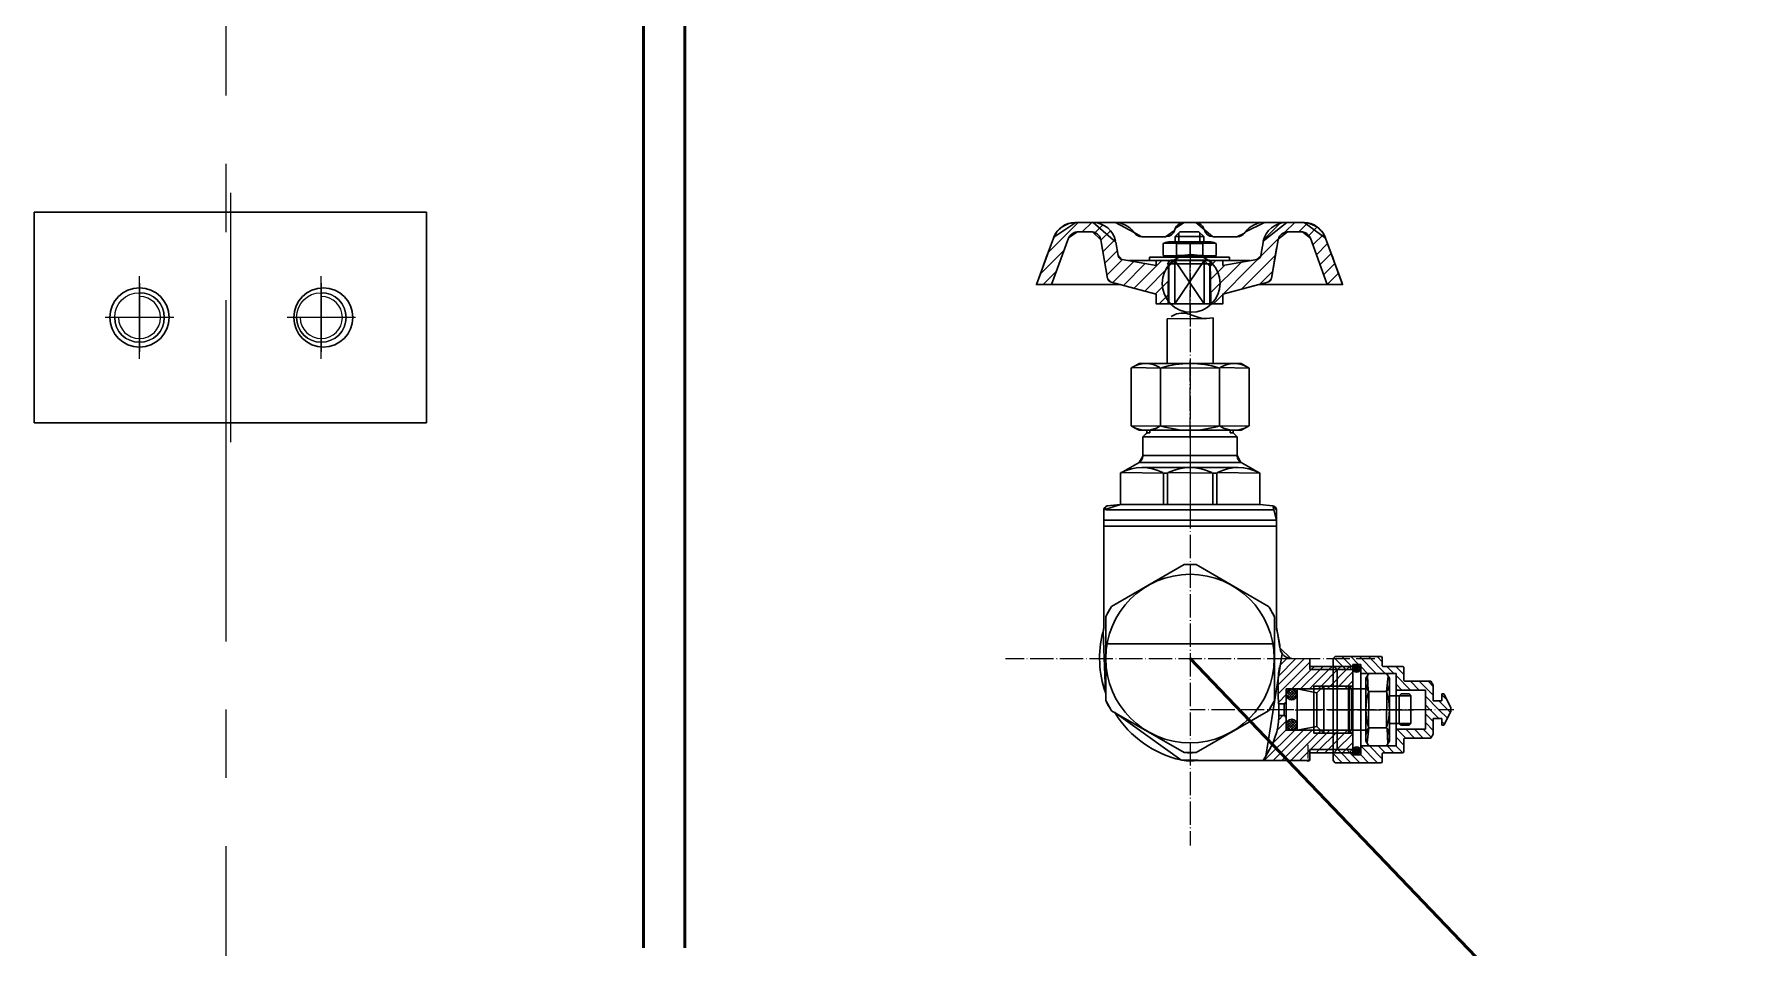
# Model space of a CAD drawing. Header units: millimetres. Extents: x 236326 to 245858, y -181683 to -175236.
# Drawn here: x 238651 to 239064, y -177634.2 to -177413.1 of the extents above; entities that cross this region are included whole.
import ezdxf

# ---------------------------------------------------------------- set-up
doc = ezdxf.new("R2010")
doc.units = ezdxf.units.MM
doc.header["$LTSCALE"] = 13
doc.linetypes.add('CENTERX2', pattern=[101.6, 63.5, -12.7, 12.7, -12.7])
doc.linetypes.add('HIDDEN', pattern=[9.525, 6.35, -3.175])
for name, color, linetype in [('1', 4, 'Continuous'), ('2', 3, 'Continuous'), ('4', 2, 'HIDDEN'), ('粗实线', 4, 'Continuous')]:
    doc.layers.add(name, color=color, linetype=linetype)
doc.layers.add('标注、文本', color=3, linetype='Continuous', lineweight=25)

msp = doc.modelspace()

# ---------------------------------------------------------------- linework, layer by layer
at = {"layer": '1', "color": 1, "linetype": 'CENTERX2', "lineweight": -3, "ltscale": 0.1}
for p, q in [((238697.437, -177824.194), (238697.437, -176024.194)), ((238698.456, -177451.504), (238698.456, -177511.779)), ((238930.724, -177466.338), (238930.724, -177463.242)), ((238930.724, -177463.242), (238930.724, -177469.517)), ((238930.724, -177467.139), (238930.724, -177467.029)), ((238930.724, -177473.497), (238930.724, -177467.858)), ((238930.724, -177470.208), (238930.724, -177470.346)), ((238930.724, -177471.037), (238930.724, -177476.676)), ((238676.456, -177491.65), (238676.456, -177471.634)), ((238720.456, -177491.65), (238720.456, -177471.634)), ((238930.724, -177474.327), (238930.724, -177474.188)), ((238930.724, -177480.657), (238930.724, -177475.018)), ((238930.724, -177477.395), (238930.724, -177477.506)), ((238930.724, -177478.197), (238930.724, -177483.836)), ((238930.724, -177478.501), (238930.724, -177482.868)), ((238930.724, -177481.486), (238930.724, -177481.376)), ((238930.724, -177483.559), (238930.724, -177483.67)), ((238930.724, -177484.389), (238930.724, -177490.028)), ((238930.724, -177490.719), (238930.724, -177490.857)), ((238930.724, -177491.548), (238930.724, -177495.916)), ((238930.724, -177497.104), (238930.724, -177492.046)), ((238930.724, -177496.165), (238930.724, -177499.067)), ((238930.724, -177497.934), (238930.724, -177497.796)), ((238930.724, -177504.264), (238930.724, -177498.625)), ((238930.724, -177499.786), (238930.724, -177499.896)), ((238930.724, -177500.587), (238930.724, -177506.254)), ((238930.724, -177505.093), (238930.724, -177504.983)), ((238930.724, -177510.871), (238930.724, -177505.812)), ((238930.724, -177506.945), (238930.724, -177507.056)), ((238930.724, -177507.775), (238930.724, -177513.414)), ((238930.725, -177507.719), (238930.725, -177511.202)), ((238930.725, -177511.893), (238930.725, -177512.032)), ((238930.724, -177514.105), (238930.724, -177514.243)), ((238930.724, -177514.934), (238930.724, -177520.573)), ((238930.725, -177512.723), (238930.725, -177518.362)), ((238930.725, -177519.081), (238930.725, -177519.191)), ((238930.725, -177519.882), (238930.725, -177525.549)), ((238930.724, -177521.292), (238930.724, -177521.403)), ((238930.724, -177522.094), (238930.724, -177527.761)), ((238930.724, -177528.452), (238930.724, -177528.562)), ((238930.725, -177526.24), (238930.725, -177526.351)), ((238930.725, -177527.07), (238930.725, -177532.709)), ((238930.724, -177529.281), (238930.724, -177532.183)), ((238930.725, -177533.4), (238930.725, -177533.538)), ((238930.725, -177534.229), (238930.725, -177539.868)), ((238930.725, -177540.587), (238930.725, -177540.698)), ((238930.725, -177541.389), (238930.725, -177547.055)), ((238930.725, -177547.747), (238930.725, -177547.857)), ((238930.725, -177548.576), (238930.725, -177554.215)), ((238930.725, -177554.906), (238930.725, -177555.044)), ((238930.725, -177555.735), (238930.725, -177561.375)), ((238886.026, -177564.194), (238890.532, -177564.194)), ((238891.223, -177564.194), (238891.333, -177564.194)), ((238892.052, -177564.194), (238897.691, -177564.194)), ((238898.41, -177564.194), (238898.52, -177564.194)), ((238899.211, -177564.194), (238904.851, -177564.194)), ((238905.569, -177564.194), (238905.68, -177564.194)), ((238906.399, -177564.194), (238912.038, -177564.194)), ((238912.729, -177564.194), (238912.839, -177564.194)), ((238913.558, -177564.194), (238919.197, -177564.194)), ((238919.916, -177564.194), (238920.027, -177564.194)), ((238920.718, -177564.194), (238926.357, -177564.194)), ((238927.076, -177564.194), (238927.186, -177564.194)), ((238927.905, -177564.194), (238933.544, -177564.194)), ((238930.725, -177562.093), (238930.725, -177562.204)), ((238930.725, -177562.895), (238930.725, -177568.562)), ((238934.235, -177564.194), (238934.346, -177564.194)), ((238935.064, -177564.194), (238940.704, -177564.194)), ((238941.422, -177564.194), (238941.533, -177564.194)), ((238942.224, -177564.194), (238947.863, -177564.194)), ((238948.582, -177564.194), (238948.693, -177564.194)), ((238949.411, -177564.194), (238955.05, -177564.194)), ((238955.326, -177564.194), (238959.694, -177564.194)), ((238955.742, -177564.194), (238955.852, -177564.194)), ((238956.571, -177564.194), (238962.21, -177564.194)), ((238962.929, -177564.194), (238963.039, -177564.194)), ((238963.73, -177564.194), (238969.37, -177564.194)), ((238970.088, -177564.194), (238970.199, -177564.194)), ((238970.918, -177564.194), (238975.423, -177564.194)), ((238930.725, -177569.253), (238930.725, -177569.363)), ((238930.725, -177570.082), (238930.725, -177575.721)), ((238930.725, -177576.412), (238930.725, -177576.551)), ((238934.346, -177576.551), (238930.725, -177576.551)), ((238930.725, -177577.242), (238930.725, -177582.881)), ((238935.175, -177576.551), (238935.064, -177576.551)), ((238941.533, -177576.551), (238935.894, -177576.551)), ((238942.335, -177576.551), (238942.224, -177576.551)), ((238948.693, -177576.551), (238943.053, -177576.551)), ((238949.522, -177576.551), (238949.384, -177576.551)), ((238955.852, -177576.551), (238950.213, -177576.551)), ((238956.128, -177576.551), (238962.514, -177576.551)), ((238956.681, -177576.551), (238956.571, -177576.551)), ((238963.039, -177576.551), (238957.4, -177576.551)), ((238963.232, -177576.551), (238963.343, -177576.551)), ((238963.841, -177576.551), (238963.73, -177576.551)), ((238967.711, -177576.551), (238963.924, -177576.551)), ((238964.034, -177576.551), (238969.673, -177576.551)), ((238970.199, -177576.551), (238964.56, -177576.551)), ((238968.54, -177576.551), (238968.43, -177576.551)), ((238974.898, -177576.551), (238969.259, -177576.551)), ((238970.392, -177576.551), (238970.502, -177576.551)), ((238971.028, -177576.551), (238970.89, -177576.551)), ((238971.221, -177576.551), (238976.86, -177576.551)), ((238975.368, -177576.551), (238971.719, -177576.551)), ((238975.727, -177576.551), (238975.589, -177576.551)), ((238982.058, -177576.551), (238976.419, -177576.551)), ((238977.551, -177576.551), (238977.69, -177576.551)), ((238978.381, -177576.551), (238984.766, -177576.551)), ((238982.887, -177576.551), (238982.776, -177576.551)), ((238989.217, -177576.551), (238983.578, -177576.551)), ((238990.047, -177576.551), (238989.936, -177576.551)), ((238994.552, -177576.551), (238990.765, -177576.551)), ((238930.725, -177583.6), (238930.725, -177583.71)), ((238930.725, -177584.401), (238930.725, -177590.068)), ((238959.225, -177585.092), (238959.225, -177588.354)), ((238930.725, -177590.759), (238930.725, -177590.87)), ((238959.225, -177589.045), (238959.225, -177589.156)), ((238930.725, -177591.588), (238930.725, -177597.228)), ((238930.725, -177597.919), (238930.725, -177598.057)), ((238930.725, -177598.748), (238930.725, -177604.387)), ((238930.725, -177605.106), (238930.725, -177605.216)), ((238930.725, -177605.935), (238930.725, -177609.418))]:
    msp.add_line(p, q, dxfattribs=at)
at = {"layer": '1'}
for centre in [(238676.456, -177481.642), (238720.456, -177481.642)]:
    msp.add_circle(centre, 6, dxfattribs=at)
at = {"layer": '2'}
for centre in [(238676.456, -177481.642), (238720.456, -177481.642)]:
    msp.add_arc(centre, 5.1, 180, 90, dxfattribs=at)
at = {"layer": '4'}
for p, q in [((238676.456, -177473.342), (238676.456, -177489.942)), ((238720.456, -177473.342), (238720.456, -177489.942)), ((238684.756, -177481.642), (238668.156, -177481.642)), ((238728.756, -177481.642), (238712.156, -177481.642))]:
    msp.add_line(p, q, dxfattribs=at)
at = {"layer": '标注、文本', "color": 4, "lineweight": 30}
for p, q in [((238745.956, -177456.142), (238650.956, -177456.142)), ((238650.956, -177456.142), (238650.956, -177507.142)), ((238745.956, -177507.142), (238745.956, -177456.142)), ((238903.662, -177458.625), (238896.364, -177465.923)), ((238903.053, -177458.625), (238913.558, -177458.625)), ((238906.923, -177458.625), (238904.601, -177460.947)), ((238913.558, -177458.625), (238948.72, -177458.625)), ((238929.287, -177458.625), (238930.586, -177458.625)), ((238929.287, -177458.625), (238931.885, -177458.625)), ((238931.885, -177458.625), (238930.586, -177458.625)), ((238958.091, -177458.625), (238948.72, -177458.625)), ((238956.045, -177458.625), (238953.613, -177461.058)), ((238959.196, -177458.736), (238957.013, -177460.947)), ((238897.635, -177462.44), (238893.544, -177473.663)), ((238901.312, -177462.468), (238897.221, -177473.663)), ((238903.496, -177460.947), (238906.84, -177460.947)), ((238909.605, -177459.233), (238907.725, -177461.113)), ((238911.457, -177460.643), (238909.135, -177462.965)), ((238909.135, -177462.855), (238910.766, -177472.17)), ((238912.59, -177462.772), (238909.632, -177465.73)), ((238924.781, -177462.108), (238919.086, -177462.108)), ((238928.236, -177460.947), (238927.075, -177462.081)), ((238927.075, -177462.081), (238934.041, -177462.081)), ((238927.075, -177462.081), (238927.075, -177463.352)), ((238928.015, -177461.168), (238928.015, -177463.352)), ((238928.236, -177460.947), (238932.88, -177460.947)), ((238932.88, -177460.947), (238934.041, -177462.081)), ((238933.101, -177461.168), (238933.101, -177463.352)), ((238934.041, -177462.081), (238934.041, -177463.352)), ((238936.363, -177462.108), (238942.058, -177462.108)), ((238952.12, -177462.551), (238947.78, -177466.891)), ((238952.562, -177458.846), (238948.526, -177462.855)), ((238952.037, -177462.855), (238950.406, -177472.17)), ((238961.491, -177459.731), (238959.445, -177461.777)), ((238959.86, -177462.468), (238963.923, -177473.663)), ((238963.066, -177461.445), (238960.44, -177464.071)), ((238963.536, -177462.44), (238967.628, -177473.663)), ((238900.289, -177465.26), (238894.484, -177471.065)), ((238913.115, -177465.536), (238910.13, -177468.522)), ((238912.756, -177463.408), (238913.337, -177466.669)), ((238920.911, -177467.056), (238925.831, -177467.056)), ((238920.911, -177467.056), (238920.911, -177467.886)), ((238924.228, -177463.767), (238924.228, -177466.614)), ((238935.423, -177463.352), (238925.831, -177463.352)), ((238935.423, -177467.056), (238925.831, -177467.056)), ((238927.435, -177463.767), (238927.435, -177466.614)), ((238928.015, -177466.752), (238928.015, -177467.056)), ((238933.82, -177463.767), (238933.82, -177466.614)), ((238940.233, -177467.056), (238935.34, -177467.056)), ((238937.027, -177463.767), (238937.027, -177466.614)), ((238940.233, -177467.056), (238940.233, -177467.886)), ((238951.373, -177466.559), (238943.136, -177474.796)), ((238948.471, -177463.048), (238947.835, -177466.669)), ((238951.678, -177464.817), (238950.406, -177472.17)), ((238964.006, -177463.739), (238961.297, -177466.448)), ((238964.891, -177466.144), (238962.182, -177468.853)), ((238898.409, -177470.401), (238895.147, -177473.663)), ((238914.332, -177467.609), (238910.628, -177471.313)), ((238917.096, -177468.107), (238912.01, -177473.193)), ((238914.276, -177467.609), (238922.486, -177469.047)), ((238919.888, -177468.577), (238914.608, -177473.884)), ((238915.852, -177467.886), (238945.264, -177467.886)), ((238923.869, -177467.886), (238917.179, -177474.575)), ((238925.527, -177469.489), (238919.75, -177475.266)), ((238922.486, -177467.886), (238922.486, -177469.047)), ((238926.025, -177467.775), (238925.14, -177468.632)), ((238925.14, -177468.632), (238936.308, -177468.632)), ((238925.527, -177467.886), (238925.444, -177478.307)), ((238927.02, -177467.886), (238925.582, -177469.24)), ((238927.02, -177467.886), (238934.097, -177467.886)), ((238934.124, -177467.886), (238927.02, -177467.886)), ((238927.02, -177467.886), (238927.02, -177478.307)), ((238934.097, -177467.886), (238927.02, -177478.307)), ((238927.02, -177467.886), (238934.124, -177478.307)), ((238934.097, -177467.886), (238935.534, -177469.24)), ((238934.124, -177467.886), (238934.124, -177478.307)), ((238935.534, -177469.24), (238935.534, -177478.307)), ((238935.617, -177467.886), (238935.727, -177478.307)), ((238936.971, -177467.886), (238935.645, -177469.213)), ((238939.155, -177468.964), (238935.672, -177472.447)), ((238943.136, -177468.273), (238935.7, -177475.709)), ((238947.144, -177467.526), (238936.363, -177478.307)), ((238946.895, -177467.609), (238938.685, -177469.047)), ((238938.685, -177467.886), (238938.685, -177469.047)), ((238950.682, -177470.539), (238947.614, -177473.608)), ((238965.775, -177468.549), (238963.066, -177471.258)), ((238966.632, -177470.954), (238963.923, -177473.663)), ((238893.544, -177473.663), (238913.834, -177473.663)), ((238911.595, -177473.083), (238922.486, -177475.985)), ((238925.5, -177472.806), (238922.348, -177475.958)), ((238949.549, -177473.083), (238938.685, -177475.985)), ((238949.549, -177473.083), (238938.685, -177475.985)), ((238947.338, -177473.663), (238967.628, -177473.663)), ((238967.517, -177473.359), (238967.185, -177473.663)), ((238922.486, -177475.985), (238922.486, -177478.307)), ((238922.486, -177478.307), (238925.582, -177478.307)), ((238925.472, -177476.096), (238923.26, -177478.307)), ((238935.534, -177478.307), (238938.685, -177478.307)), ((238938.685, -177475.985), (238938.685, -177478.307)), ((238936.308, -177481.735), (238936.308, -177492.792)), ((238918.368, -177492.792), (238943.081, -177492.792)), ((238923.593, -177493.898), (238923.593, -177507.83)), ((238937.856, -177493.898), (238937.856, -177507.83)), ((238650.956, -177507.142), (238745.956, -177507.142)), ((238916.461, -177507.83), (238918.368, -177508.936)), ((238944.988, -177507.83), (238943.081, -177508.936)), ((238918.368, -177508.936), (238920.082, -177508.936)), ((238920.275, -177509.571), (238919.307, -177510.511)), ((238919.307, -177510.511), (238919.307, -177515.045)), ((238919.308, -177510.511), (238942.113, -177510.511)), ((238920.082, -177508.936), (238941.367, -177508.936)), ((238920.275, -177508.936), (238920.275, -177509.571)), ((238920.275, -177509.571), (238921.021, -177509.571)), ((238921.021, -177508.936), (238921.021, -177509.571)), ((238940.399, -177508.936), (238940.399, -177509.571)), ((238940.399, -177509.571), (238941.173, -177509.571)), ((238941.173, -177508.936), (238941.173, -177509.571)), ((238941.173, -177509.571), (238942.113, -177510.511)), ((238941.367, -177508.936), (238943.081, -177508.936)), ((238942.113, -177510.511), (238942.113, -177515.045)), ((238919.308, -177515.045), (238942.113, -177515.045)), ((238918.368, -177516.703), (238943.081, -177516.703)), ((238919.059, -177517.947), (238942.362, -177517.947)), ((238924.284, -177519.302), (238924.284, -177526.904)), ((238924.284, -177519.302), (238925.224, -177519.302)), ((238925.224, -177519.302), (238925.224, -177526.904)), ((238936.225, -177519.302), (238936.225, -177526.904)), ((238936.225, -177519.302), (238937.165, -177519.302)), ((238909.826, -177528.231), (238909.826, -177530.691)), ((238910.296, -177528.231), (238951.153, -177528.231)), ((238913.862, -177526.904), (238910.655, -177527.263)), ((238913.862, -177526.904), (238947.587, -177526.904)), ((238947.586, -177526.904), (238950.765, -177527.263)), ((238951.622, -177528.231), (238951.622, -177530.691)), ((238909.826, -177530.691), (238912.95, -177530.691)), ((238909.826, -177530.691), (238951.623, -177530.691)), ((238909.826, -177530.691), (238909.826, -177532.128)), ((238909.826, -177532.128), (238909.826, -177556.482)), ((238909.826, -177532.128), (238951.623, -177532.128)), ((238912.95, -177530.691), (238948.499, -177530.691)), ((238948.499, -177530.691), (238951.622, -177530.691)), ((238951.623, -177530.691), (238951.623, -177532.128)), ((238951.623, -177532.128), (238951.623, -177556.482)), ((238929.287, -177541.444), (238911.734, -177551.561)), ((238949.715, -177551.561), (238932.162, -177541.444)), ((238910.296, -177554.049), (238910.296, -177574.312)), ((238910.6, -177560.628), (238950.821, -177560.628)), ((238958.451, -177564.194), (238951.982, -177570.635)), ((238959.694, -177565.079), (238952.065, -177572.708)), ((238956.322, -177564.194), (238952.093, -177568.424)), ((238954.166, -177564.194), (238952.397, -177565.963)), ((238959.694, -177564.194), (238959.694, -177566.848)), ((238959.694, -177566.102), (238969.203, -177566.102)), ((238960.8, -177566.102), (238960.054, -177566.848)), ((238962.929, -177566.102), (238962.182, -177566.848)), ((238965.085, -177566.102), (238964.311, -177566.848)), ((238965.361, -177565.88), (238965.582, -177566.102)), ((238965.361, -177565.908), (238965.361, -177587.193)), ((238965.555, -177566.102), (238970.116, -177566.102)), ((238965.582, -177563.973), (238967.711, -177566.102)), ((238965.582, -177566.102), (238966.329, -177566.848)), ((238977.054, -177563.724), (238965.831, -177563.724)), ((238967.213, -177566.102), (238966.439, -177566.848)), ((238967.462, -177563.724), (238969.839, -177566.102)), ((238967.711, -177566.102), (238968.457, -177566.848)), ((238969.259, -177566.157), (238968.568, -177566.848)), ((238969.203, -177566.102), (238970.143, -177567.041)), ((238969.591, -177563.724), (238971.498, -177565.632)), ((238969.839, -177566.102), (238970.116, -177566.35)), ((238970.115, -177565.632), (238970.115, -177587.47)), ((238970.115, -177565.632), (238972.023, -177565.632)), ((238971.276, -177565.632), (238970.143, -177566.765)), ((238970.834, -177565.659), (238970.143, -177566.35)), ((238970.226, -177566.102), (238971.525, -177567.401)), ((238971.553, -177565.77), (238970.254, -177567.069)), ((238970.42, -177565.853), (238971.774, -177567.207)), ((238971.802, -177565.963), (238970.447, -177567.29)), ((238970.696, -177565.687), (238971.94, -177566.931)), ((238971.028, -177565.632), (238972.023, -177566.599)), ((238971.719, -177563.724), (238975.755, -177567.76)), ((238972.023, -177565.632), (238972.023, -177587.47)), ((238972.023, -177566.129), (238973.627, -177567.76)), ((238973.875, -177563.724), (238977.911, -177567.76)), ((238976.004, -177563.724), (238977.248, -177564.968)), ((238977.054, -177563.724), (238977.247, -177563.918)), ((238977.247, -177563.918), (238977.247, -177565.908)), ((238977.247, -177565.908), (238977.413, -177566.102)), ((238982.278, -177566.102), (238977.413, -177566.102)), ((238978.381, -177566.102), (238980.04, -177567.76)), ((238980.51, -177566.102), (238982.472, -177568.037)), ((238982.278, -177566.102), (238982.472, -177566.295)), ((238960.054, -177566.848), (238955.354, -177571.547)), ((238962.182, -177566.848), (238957.483, -177571.547)), ((238964.311, -177566.848), (238959.612, -177571.547)), ((238959.694, -177566.848), (238969.95, -177566.848)), ((238966.439, -177566.848), (238962.459, -177570.829)), ((238968.568, -177566.848), (238964.587, -177570.829)), ((238966.301, -177566.848), (238966.301, -177586.226)), ((238970.144, -177567.428), (238966.716, -177570.829)), ((238970.144, -177569.557), (238968.844, -177570.829)), ((238970.115, -177566.406), (238971.221, -177567.511)), ((238970.144, -177567.041), (238970.144, -177570.607)), ((238970.171, -177566.876), (238970.751, -177567.456)), ((238971.94, -177566.24), (238970.724, -177567.456)), ((238972.023, -177566.599), (238971.083, -177567.511)), ((238980.565, -177567.76), (238972.023, -177567.76)), ((238973.958, -177567.76), (238973.267, -177568.949)), ((238973.267, -177568.949), (238973.267, -177584.152)), ((238978.298, -177567.76), (238973.958, -177567.76)), ((238978.298, -177567.76), (238978.962, -177568.949)), ((238978.962, -177568.949), (238978.962, -177584.152)), ((238980.565, -177567.76), (238980.565, -177571.796)), ((238980.565, -177567.76), (238980.565, -177585.341)), ((238980.565, -177568.285), (238984.076, -177571.796)), ((238982.472, -177566.295), (238982.472, -177569.474)), ((238982.472, -177569.474), (238982.638, -177569.667)), ((238989.023, -177569.667), (238982.638, -177569.667)), ((238984.076, -177569.667), (238986.204, -177571.796)), ((238986.204, -177569.667), (238989.577, -177573.04)), ((238988.333, -177569.667), (238989.577, -177570.911)), ((238989.024, -177569.667), (238989.577, -177570.607)), ((238954, -177572.902), (238952.176, -177574.726)), ((238954, -177571.547), (238969.204, -177571.547)), ((238954, -177571.547), (238954, -177574.643)), ((238955.354, -177571.547), (238954, -177572.902)), ((238954, -177572.764), (238955.437, -177574.201)), ((238955.88, -177571.685), (238954.111, -177573.427)), ((238954.138, -177572.266), (238955.935, -177574.063)), ((238954.193, -177573.593), (238954.608, -177574.007)), ((238956.239, -177571.934), (238954.359, -177573.814)), ((238954.415, -177571.907), (238956.294, -177573.786)), ((238956.516, -177572.294), (238954.746, -177574.09)), ((238954.829, -177571.658), (238956.543, -177573.399)), ((238956.654, -177572.819), (238955.244, -177574.201)), ((238955.354, -177571.547), (238956.654, -177572.846)), ((238956.654, -177571.547), (238956.654, -177581.526)), ((238956.654, -177571.547), (238961.408, -177572.515)), ((238956.654, -177572.874), (238956.654, -177580.2)), ((238960.634, -177570.829), (238969.895, -177570.829)), ((238960.634, -177570.829), (238960.634, -177582.245)), ((238962.459, -177570.829), (238961.74, -177571.547)), ((238962.348, -177571.547), (238969.811, -177571.547)), ((238963.067, -177570.829), (238969.093, -177570.829)), ((238963.067, -177570.829), (238963.067, -177582.245)), ((238964.587, -177570.829), (238963.869, -177571.547)), ((238966.716, -177570.829), (238965.997, -177571.547)), ((238968.844, -177570.829), (238968.153, -177571.547)), ((238969.093, -177570.829), (238969.812, -177571.547)), ((238969.093, -177570.829), (238969.093, -177582.245)), ((238970.144, -177570.607), (238969.204, -177571.547)), ((238969.204, -177571.547), (238969.204, -177581.526)), ((238969.812, -177571.547), (238973.267, -177571.547)), ((238969.812, -177571.547), (238969.812, -177581.526)), ((238970.144, -177570.607), (238970.144, -177582.466)), ((238978.298, -177572.155), (238973.958, -177572.155)), ((238981.339, -177573.206), (238978.962, -177573.206)), ((238980.565, -177570.414), (238981.947, -177571.796)), ((238987.696, -177571.796), (238980.565, -177571.796)), ((238981.837, -177572.736), (238981.339, -177573.206)), ((238981.339, -177573.206), (238981.339, -177579.868)), ((238981.339, -177573.206), (238984.186, -177573.206)), ((238981.837, -177572.736), (238983.716, -177572.736)), ((238983.716, -177572.736), (238984.186, -177573.206)), ((238984.186, -177573.206), (238984.186, -177579.868)), ((238987.696, -177571.796), (238987.696, -177581.278)), ((238987.697, -177573.261), (238990.959, -177576.551)), ((238989.576, -177570.607), (238989.576, -177574.394)), ((238991.677, -177574.394), (238989.577, -177574.394)), ((238990.959, -177574.394), (238993.087, -177576.551)), ((238992.147, -177572.736), (238991.677, -177572.736)), ((238991.677, -177572.736), (238991.677, -177574.394)), ((238991.677, -177572.985), (238992.921, -177574.256)), ((238992.147, -177572.736), (238993.861, -177576.053)), ((238911.733, -177576.827), (238929.287, -177586.944)), ((238953.53, -177575.113), (238952.176, -177575.113)), ((238953.198, -177577.96), (238952.203, -177578.983)), ((238953.53, -177577.96), (238952.231, -177577.96)), ((238953.53, -177575.113), (238953.53, -177577.96)), ((238954, -177574.643), (238954, -177578.43)), ((238954, -177578.43), (238954, -177581.526)), ((238987.697, -177575.417), (238988.83, -177576.551)), ((238987.697, -177577.546), (238989.577, -177579.425)), ((238988.83, -177576.551), (238990.959, -177578.679)), ((238990.959, -177576.551), (238993.032, -177578.624)), ((238993.861, -177577.021), (238992.147, -177580.338)), ((238993.087, -177576.551), (238993.751, -177577.214)), ((238993.861, -177576.053), (238993.861, -177577.021)), ((238956.046, -177581.526), (238948.665, -177588.879)), ((238954, -177581.443), (238950.683, -177584.761)), ((238958.174, -177581.526), (238950.793, -177588.879)), ((238954, -177579.315), (238951.816, -177581.499)), ((238960.303, -177581.526), (238952.95, -177588.879)), ((238954, -177581.526), (238969.204, -177581.526)), ((238955.05, -177578.9), (238954.028, -177579.923)), ((238955.659, -177578.9), (238954.028, -177580.531)), ((238954.028, -177580.448), (238955.078, -177581.499)), ((238954.055, -177579.84), (238955.686, -177581.471)), ((238956.101, -177579.121), (238954.249, -177580.974)), ((238954.249, -177579.398), (238956.101, -177581.278)), ((238956.405, -177579.453), (238954.553, -177581.305)), ((238954.58, -177579.094), (238956.433, -177580.946)), ((238956.626, -177579.895), (238954.995, -177581.499)), ((238955.023, -177578.9), (238956.626, -177580.504)), ((238961.712, -177582.245), (238955.078, -177588.879)), ((238956.598, -177580.531), (238955.659, -177581.499)), ((238955.686, -177578.928), (238956.598, -177579.84)), ((238961.408, -177580.587), (238956.654, -177581.526)), ((238963.841, -177582.245), (238959.86, -177586.226)), ((238960.634, -177582.245), (238969.895, -177582.245)), ((238962.431, -177581.526), (238961.712, -177582.245)), ((238965.997, -177582.245), (238961.989, -177586.226)), ((238962.348, -177581.526), (238969.811, -177581.526)), ((238963.067, -177582.245), (238969.093, -177582.245)), ((238964.56, -177581.526), (238963.841, -177582.245)), ((238968.126, -177582.245), (238964.117, -177586.226)), ((238966.688, -177581.526), (238965.997, -177582.245)), ((238970.088, -177582.411), (238966.274, -177586.226)), ((238968.844, -177581.526), (238968.126, -177582.245)), ((238969.812, -177581.526), (238969.093, -177582.245)), ((238969.204, -177581.526), (238970.144, -177582.466)), ((238969.812, -177581.526), (238973.267, -177581.526)), ((238970.144, -177582.466), (238970.144, -177586.032)), ((238981.339, -177579.868), (238978.962, -177579.868)), ((238987.696, -177581.278), (238980.565, -177581.278)), ((238980.786, -177581.278), (238982.915, -177583.434)), ((238981.339, -177579.868), (238981.837, -177580.338)), ((238981.339, -177579.868), (238984.186, -177579.868)), ((238981.837, -177580.338), (238983.716, -177580.338)), ((238982.915, -177581.278), (238985.043, -177583.434)), ((238984.186, -177579.868), (238983.716, -177580.338)), ((238985.043, -177581.278), (238987.172, -177583.434)), ((238987.172, -177581.278), (238989.134, -177583.268)), ((238987.697, -177579.674), (238989.577, -177581.582)), ((238989.577, -177582.466), (238989.024, -177583.434)), ((238989.576, -177578.679), (238989.576, -177582.466)), ((238991.677, -177578.679), (238989.577, -177578.679)), ((238991.677, -177578.679), (238991.677, -177580.338)), ((238991.677, -177579.398), (238992.313, -177580.034)), ((238991.677, -177580.338), (238992.147, -177580.338)), ((238959.694, -177586.392), (238957.207, -177588.879)), ((238959.694, -177586.226), (238969.95, -177586.226)), ((238959.694, -177586.226), (238959.694, -177588.879)), ((238959.86, -177586.226), (238959.694, -177586.392)), ((238961.989, -177586.226), (238961.242, -177587)), ((238964.117, -177586.226), (238963.371, -177587)), ((238966.301, -177586.226), (238965.361, -177587.193)), ((238966.274, -177586.226), (238965.5, -177587)), ((238966.301, -177586.226), (238970.115, -177586.226)), ((238966.522, -177586.226), (238967.269, -177587)), ((238968.402, -177586.226), (238967.628, -177587)), ((238970.144, -177584.484), (238968.402, -177586.226)), ((238968.651, -177586.226), (238969.425, -177587)), ((238970.143, -177586.032), (238969.203, -177587)), ((238970.945, -177585.562), (238970.115, -177586.419)), ((238970.115, -177586.447), (238971.138, -177587.47)), ((238971.332, -177585.618), (238970.143, -177586.806)), ((238970.198, -177586.115), (238971.47, -177587.387)), ((238971.636, -177585.756), (238970.309, -177587.083)), ((238970.364, -177585.866), (238971.719, -177587.193)), ((238971.829, -177585.977), (238970.502, -177587.304)), ((238970.613, -177585.673), (238971.912, -177586.944)), ((238971.968, -177586.253), (238970.807, -177587.442)), ((238970.945, -177585.562), (238971.995, -177586.64)), ((238971.995, -177586.668), (238971.194, -177587.442)), ((238971.442, -177585.645), (238971.94, -177586.143)), ((238980.565, -177585.341), (238972.023, -177585.341)), ((238972.023, -177585.341), (238976.059, -177589.377)), ((238973.267, -177584.152), (238973.958, -177585.313)), ((238974.152, -177585.341), (238977.248, -177588.409)), ((238976.28, -177585.341), (238977.939, -177587)), ((238978.409, -177585.341), (238980.067, -177587)), ((238980.537, -177585.341), (238982.196, -177587)), ((238980.565, -177583.213), (238982.472, -177585.12)), ((238982.472, -177586.806), (238982.278, -177587)), ((238982.638, -177583.434), (238982.472, -177583.627)), ((238982.472, -177583.627), (238982.472, -177586.806)), ((238989.023, -177583.434), (238982.638, -177583.434)), ((238930.724, -177588.879), (238959.694, -177588.879)), ((238959.694, -177588.548), (238959.335, -177588.879)), ((238959.694, -177587), (238969.203, -177587)), ((238965.361, -177587.193), (238965.361, -177588.879)), ((238965.361, -177587.193), (238967.517, -177589.377)), ((238965.361, -177588.879), (238965.831, -177589.377)), ((238965.555, -177587), (238970.116, -177587)), ((238977.054, -177589.377), (238965.831, -177589.377)), ((238967.269, -177587), (238969.646, -177589.377)), ((238969.425, -177587), (238971.774, -177589.377)), ((238970.115, -177587.47), (238972.023, -177587.47)), ((238970.254, -177587.027), (238970.558, -177587.331)), ((238972.023, -177587.47), (238973.931, -177589.377)), ((238977.247, -177589.183), (238977.054, -177589.377)), ((238977.413, -177587), (238977.247, -177587.193)), ((238977.247, -177587.193), (238977.247, -177589.183)), ((238982.278, -177587), (238977.413, -177587))]:
    msp.add_line(p, q, dxfattribs=at)
for points in [[(238965.775, -177468.549), (238965.25, -177467.139), (238964.891, -177466.144), (238964.006, -177463.739), (238963.536, -177462.44), (238963.066, -177461.445), (238961.491, -177459.731), (238959.196, -177458.736), (238903.053, -177458.625), (238901.339, -177458.902), (238899.736, -177459.676), (238898.465, -177460.892), (238897.635, -177462.44), (238896.364, -177465.923), (238895.921, -177467.139), (238894.484, -177471.065), (238893.544, -177473.663), (238913.834, -177473.663), (238914.608, -177473.884), (238919.75, -177475.266), (238922.348, -177475.958), (238922.486, -177475.985), (238922.486, -177478.307), (238936.363, -177478.307), (238938.685, -177478.307), (238938.685, -177475.985), (238943.136, -177474.796), (238947.338, -177473.663), (238967.628, -177473.663), (238967.517, -177473.359), (238966.632, -177470.954), (238965.775, -177468.549)], [(238903.053, -177458.625), (238897.718, -177462.219), (238897.635, -177462.44)], [(238912.756, -177463.408), (238907.283, -177458.625), (238907.062, -177458.625)], [(238917.207, -177461.113), (238912.673, -177458.625), (238912.452, -177458.625)], [(238929.287, -177458.625), (238927.103, -177460.146), (238927.048, -177460.367)], [(238934.124, -177460.367), (238932.134, -177458.625), (238931.885, -177458.625)], [(238948.72, -177458.625), (238944.103, -177460.92), (238943.965, -177461.113)], [(238954.11, -177458.625), (238948.443, -177463.186), (238948.416, -177463.408)], [(238963.536, -177462.44), (238958.312, -177458.625), (238958.091, -177458.625)], [(238903.496, -177460.947), (238901.395, -177462.247), (238901.312, -177462.468)], [(238909.135, -177462.855), (238907.089, -177460.947), (238906.84, -177460.947)], [(238917.207, -177461.113), (238918.92, -177462.081), (238919.086, -177462.108)], [(238924.781, -177462.108), (238926.965, -177460.588), (238927.048, -177460.367)], [(238934.124, -177460.367), (238936.142, -177462.081), (238936.363, -177462.108)], [(238942.058, -177462.108), (238943.855, -177461.251), (238943.965, -177461.113)], [(238959.86, -177462.468), (238957.897, -177460.947), (238957.676, -177460.947), (238954.304, -177460.947), (238952.092, -177462.634), (238952.037, -177462.855)], [(238913.337, -177466.669), (238914.138, -177467.582), (238914.276, -177467.609)], [(238927.435, -177463.767), (238924.421, -177463.656), (238924.228, -177463.767)], [(238924.228, -177466.614), (238927.241, -177466.725), (238927.435, -177466.614)], [(238933.82, -177463.767), (238927.628, -177463.712), (238927.435, -177463.767)], [(238927.435, -177466.614), (238933.599, -177466.669), (238933.82, -177466.614)], [(238937.027, -177463.767), (238934.014, -177463.656), (238933.82, -177463.767)], [(238933.82, -177466.614), (238936.833, -177466.725), (238937.027, -177466.614)], [(238946.895, -177467.609), (238947.807, -177466.78), (238947.835, -177466.669)], [(238925.582, -177469.24), (238925.582, -177478.307), (238935.534, -177478.307)], [(238926.025, -177467.775), (238935.423, -177467.775), (238936.308, -177468.632)], [(238910.766, -177472.17), (238911.512, -177473.055), (238911.595, -177473.083)], [(238949.549, -177473.083), (238950.378, -177472.281), (238950.406, -177472.17)], [(238925.14, -177481.984), (238934.705, -177481.873), (238936.308, -177481.735)], [(238925.14, -177481.984), (238925.14, -177492.792), (238936.308, -177492.792)], [(238942.113, -177510.511), (238941.174, -177509.571), (238941.174, -177508.936), (238943.081, -177508.936), (238944.131, -177508.328), (238944.988, -177507.83), (238944.988, -177493.898), (238944.131, -177493.4), (238943.081, -177492.792), (238918.368, -177492.792), (238917.29, -177493.4), (238916.461, -177493.898), (238916.461, -177507.83), (238917.29, -177508.328), (238918.368, -177508.936), (238920.275, -177508.936), (238920.275, -177509.571), (238920.137, -177509.71), (238919.308, -177510.511), (238919.308, -177515.045), (238919.197, -177515.708), (238918.866, -177516.261), (238918.368, -177516.703), (238913.862, -177519.302), (238913.862, -177526.904), (238909.826, -177528.231), (238909.826, -177530.691), (238951.623, -177530.691), (238950.766, -177527.263), (238947.587, -177526.904), (238947.587, -177519.302), (238943.081, -177516.703), (238942.666, -177516.399), (238942.362, -177515.985), (238942.196, -177515.542), (238942.113, -177515.045), (238942.113, -177510.511)], [(238918.368, -177492.792), (238916.461, -177493.898), (238916.461, -177507.83)], [(238923.593, -177493.898), (238916.654, -177493.76), (238916.461, -177493.898)], [(238937.856, -177493.898), (238923.814, -177493.843), (238923.593, -177493.898)], [(238944.988, -177493.898), (238938.022, -177493.76), (238937.856, -177493.898)], [(238943.081, -177492.792), (238944.988, -177493.898), (238944.988, -177507.83)], [(238916.461, -177507.83), (238923.399, -177507.968), (238923.593, -177507.83), (238937.635, -177507.913), (238937.856, -177507.83), (238944.795, -177507.968), (238944.988, -177507.83)], [(238918.368, -177516.703), (238919.307, -177515.211), (238919.307, -177515.045)], [(238942.113, -177515.045), (238942.942, -177516.593), (238943.081, -177516.703)], [(238918.368, -177516.703), (238913.862, -177519.302), (238913.862, -177526.904)], [(238924.284, -177519.302), (238914.056, -177519.191), (238913.862, -177519.302)], [(238936.225, -177519.302), (238925.417, -177519.191), (238925.224, -177519.302)], [(238947.587, -177519.302), (238937.359, -177519.191), (238937.165, -177519.302), (238937.165, -177526.904)], [(238943.081, -177516.703), (238947.586, -177519.302), (238947.586, -177526.904)], [(238910.655, -177527.263), (238909.826, -177528.092), (238909.826, -177528.231)], [(238951.622, -177528.231), (238950.904, -177527.291), (238950.765, -177527.263)], [(238932.162, -177541.444), (238929.508, -177541.416), (238929.287, -177541.444)], [(238932.162, -177541.444), (238929.508, -177541.416), (238929.287, -177541.444)], [(238911.733, -177551.561), (238910.406, -177553.856), (238910.296, -177554.049)], [(238951.152, -177554.049), (238949.825, -177551.755), (238949.715, -177551.561)], [(238909.66, -177557.698), (238909.826, -177556.565), (238909.826, -177556.482)], [(238909.66, -177557.698), (238910.213, -177572.404), (238910.296, -177572.625)], [(238932.162, -177586.944), (238949.715, -177576.827), (238951.042, -177574.533), (238951.152, -177574.312), (238951.152, -177554.049)], [(238951.622, -177556.482), (238951.76, -177557.587), (238951.788, -177557.698)], [(238952.479, -177561.623), (238951.843, -177557.892), (238951.788, -177557.698)], [(238952.479, -177561.623), (238955.105, -177564.194), (238955.326, -177564.194)], [(238952.977, -177562.978), (238949.052, -177587.829), (238948.388, -177588.879)], [(238965.831, -177563.724), (238965.361, -177564.194), (238965.361, -177565.908)], [(238965.361, -177565.908), (238966.301, -177566.848), (238970.115, -177566.848)], [(238973.654, -177568.285), (238973.82, -177571.962), (238973.958, -177572.155)], [(238978.298, -177572.155), (238978.685, -177568.479), (238978.602, -177568.285)], [(238910.296, -177574.312), (238911.623, -177576.634), (238911.733, -177576.827)], [(238963.067, -177570.829), (238961.408, -177572.515), (238961.408, -177580.587), (238963.067, -177582.245)], [(238973.958, -177572.155), (238973.875, -177580.725), (238973.958, -177580.918)], [(238978.298, -177580.918), (238978.354, -177572.377), (238978.298, -177572.155)], [(238912.535, -177577.269), (238928.513, -177588.714), (238928.706, -177588.769)], [(238953.53, -177575.113), (238954, -177574.699), (238954, -177574.643)], [(238954, -177578.43), (238953.585, -177577.96), (238953.53, -177577.96)], [(238973.958, -177580.918), (238973.571, -177584.595), (238973.654, -177584.788)], [(238978.602, -177584.788), (238978.409, -177581.112), (238978.298, -177580.918), (238973.958, -177580.918)], [(238978.962, -177584.152), (238978.298, -177585.313), (238973.958, -177585.313)], [(238928.706, -177588.769), (238932.493, -177588.796), (238932.714, -177588.769)], [(238929.287, -177586.944), (238931.94, -177586.944), (238932.162, -177586.944)]]:
    msp.add_lwpolyline(points, dxfattribs=at)
for centre, radius in [((238930.711, -177564.18), 20.387), ((238971.041, -177566.558), 0.926), ((238955.313, -177572.86), 1.313), ((238955.313, -177580.186), 1.313), ((238971.041, -177586.488), 0.926)]:
    msp.add_circle(centre, radius, dxfattribs=at)
at = {"layer": '标注、文本'}
for centre in [(238676.456, -177481.642), (238720.456, -177481.642)]:
    msp.add_arc(centre, 6, 180, 90, dxfattribs=at)
at = {"layer": '标注、文本', "color": 4, "lineweight": 30}
for points in [[(238902.832, -177458.625), (238900.55, -177458.739), (238898.593, -177460.105), (238897.718, -177462.219)], [(238958.091, -177458.625), (238939.745, -177458.625), (238921.399, -177458.625), (238903.053, -177458.625)], [(238912.701, -177463.186), (238912.157, -177460.594), (238909.919, -177458.757), (238907.283, -177458.625)], [(238917.068, -177460.92), (238915.992, -177459.525), (238914.426, -177458.723), (238912.673, -177458.625)], [(238929.038, -177458.625), (238928.095, -177458.813), (238927.468, -177459.239), (238927.103, -177460.146)], [(238934.069, -177460.146), (238933.612, -177459.192), (238933.167, -177458.853), (238932.134, -177458.625)], [(238948.499, -177458.625), (238946.74, -177458.726), (238945.175, -177459.51), (238944.103, -177460.92)], [(238953.889, -177458.625), (238951.199, -177458.771), (238949.063, -177460.565), (238948.443, -177463.186)], [(238963.453, -177462.219), (238962.555, -177460.092), (238960.617, -177458.734), (238958.312, -177458.625)], [(238903.247, -177460.947), (238902.354, -177461.13), (238901.852, -177461.434), (238901.395, -177462.247)], [(238909.08, -177462.634), (238908.829, -177461.698), (238908.028, -177461.066), (238907.089, -177460.947)], [(238917.317, -177461.251), (238917.572, -177461.676), (238918.447, -177462.107), (238918.92, -177462.081)], [(238925.03, -177462.081), (238925.828, -177462.05), (238926.737, -177461.353), (238926.965, -177460.588)], [(238934.207, -177460.588), (238934.484, -177461.391), (238935.287, -177462.032), (238936.142, -177462.081)], [(238942.251, -177462.081), (238942.823, -177462.072), (238943.5, -177461.71), (238943.855, -177461.251)], [(238954.082, -177460.947), (238953.134, -177461.058), (238952.326, -177461.698), (238952.092, -177462.634)], [(238959.749, -177462.247), (238959.279, -177461.397), (238958.836, -177461.132), (238957.897, -177460.947)], [(238913.337, -177466.78), (238913.609, -177467.319), (238913.599, -177467.309), (238914.138, -177467.582)], [(238927.241, -177463.656), (238926.333, -177463.235), (238925.33, -177463.235), (238924.421, -177463.656)], [(238924.421, -177466.725), (238925.33, -177467.146), (238926.333, -177467.146), (238927.241, -177466.725)], [(238933.599, -177463.712), (238931.652, -177463.213), (238929.576, -177463.227), (238927.628, -177463.712)], [(238927.628, -177466.669), (238929.634, -177467.161), (238931.594, -177467.176), (238933.599, -177466.669)], [(238936.833, -177463.656), (238935.925, -177463.235), (238934.922, -177463.235), (238934.014, -177463.656)], [(238934.014, -177466.725), (238934.922, -177467.146), (238935.925, -177467.146), (238936.833, -177466.725)], [(238947.006, -177467.582), (238947.419, -177467.396), (238947.671, -177467.243), (238947.807, -177466.78)], [(238910.793, -177472.281), (238910.988, -177472.745), (238911.069, -177472.826), (238911.512, -177473.055)], [(238949.66, -177473.055), (238950.003, -177472.881), (238950.257, -177472.656), (238950.378, -177472.281)], [(238923.26, -177478.307), (238927.628, -177478.307), (238931.996, -177478.307), (238936.363, -177478.307)], [(238926.108, -177481.376), (238930.056, -177479.278), (238930.981, -177481.904), (238934.705, -177481.873)], [(238923.399, -177493.76), (238921.297, -177492.469), (238918.756, -177492.469), (238916.654, -177493.76)], [(238937.635, -177493.843), (238933.21, -177492.444), (238928.237, -177492.435), (238923.814, -177493.843)], [(238944.795, -177493.76), (238942.665, -177492.459), (238940.154, -177492.478), (238938.022, -177493.76)], [(238916.654, -177507.968), (238918.749, -177509.268), (238921.305, -177509.268), (238923.399, -177507.968)], [(238923.814, -177507.913), (238928.35, -177509.286), (238933.098, -177509.277), (238937.635, -177507.913)], [(238938.022, -177507.968), (238940.131, -177509.257), (238942.69, -177509.276), (238944.795, -177507.968)], [(238918.506, -177516.593), (238918.971, -177516.301), (238919.258, -177515.753), (238919.307, -177515.211)], [(238942.113, -177515.211), (238942.197, -177515.745), (238942.445, -177516.32), (238942.942, -177516.593)], [(238924.09, -177519.191), (238920.932, -177517.527), (238917.213, -177517.515), (238914.056, -177519.191)], [(238936.004, -177519.191), (238932.589, -177517.515), (238928.837, -177517.528), (238925.417, -177519.191)], [(238947.393, -177519.191), (238944.236, -177517.527), (238940.516, -177517.515), (238937.359, -177519.191)], [(238910.656, -177527.263), (238910.198, -177527.335), (238909.804, -177527.758), (238909.826, -177528.231)], [(238910.545, -177527.291), (238910.205, -177527.353), (238909.866, -177527.755), (238909.826, -177528.092)], [(238951.623, -177528.231), (238951.537, -177527.676), (238951.342, -177527.374), (238950.766, -177527.263)], [(238951.622, -177528.092), (238951.579, -177527.74), (238951.245, -177527.371), (238950.904, -177527.291)], [(238931.94, -177541.416), (238931.078, -177541.382), (238930.37, -177541.382), (238929.508, -177541.416)], [(238931.94, -177541.416), (238931.078, -177541.382), (238930.37, -177541.382), (238929.508, -177541.416)], [(238911.623, -177551.755), (238911.208, -177552.376), (238910.739, -177553.188), (238910.406, -177553.856)], [(238951.042, -177553.856), (238950.669, -177553.124), (238950.276, -177552.442), (238949.825, -177551.755)], [(238909.605, -177557.892), (238908.384, -177562.687), (238908.609, -177567.728), (238910.213, -177572.404)], [(238909.688, -177557.587), (238909.754, -177557.333), (238909.826, -177556.826), (238909.826, -177556.565)], [(238951.622, -177556.565), (238951.61, -177556.866), (238951.671, -177557.3), (238951.76, -177557.587)], [(238952.479, -177561.402), (238952.331, -177560.19), (238952.114, -177559.079), (238951.843, -177557.892)], [(238952.534, -177561.845), (238952.696, -177563.105), (238953.859, -177564.092), (238955.105, -177564.194)], [(238952.369, -177566.157), (238950.94, -177575.359), (238954.542, -177578.86), (238949.052, -177587.829)], [(238973.571, -177568.479), (238973.088, -177569.638), (238973.216, -177570.873), (238973.82, -177571.962)], [(238978.409, -177571.962), (238979.067, -177570.938), (238979.129, -177569.597), (238978.685, -177568.479)], [(238973.875, -177572.377), (238973.068, -177575.144), (238973.081, -177577.955), (238973.875, -177580.725)], [(238978.354, -177580.725), (238979.165, -177578.194), (238979.177, -177574.902), (238978.354, -177572.377)], [(238910.406, -177574.533), (238910.739, -177575.201), (238911.208, -177576.012), (238911.623, -177576.634)], [(238912.646, -177577.463), (238916.149, -177583.143), (238921.991, -177587.285), (238928.513, -177588.714)], [(238949.825, -177576.634), (238950.276, -177575.946), (238950.669, -177575.265), (238951.042, -177574.533)], [(238953.585, -177575.113), (238953.821, -177575.1), (238953.929, -177574.897), (238954, -177574.699)], [(238954, -177578.375), (238953.793, -177577.989), (238953.972, -177578.167), (238953.585, -177577.96)], [(238973.82, -177581.112), (238973.233, -177582.182), (238973.076, -177583.461), (238973.571, -177584.595)], [(238978.685, -177584.595), (238979.143, -177583.478), (238979.052, -177582.139), (238978.409, -177581.112)], [(238928.927, -177588.796), (238930.032, -177589.037), (238931.388, -177589.039), (238932.493, -177588.796)], [(238929.508, -177586.944), (238930.326, -177587.014), (238931.123, -177587.014), (238931.94, -177586.944)]]:
    msp.add_open_spline(points, degree=3, dxfattribs=at)
at = {"layer": '粗实线', "lineweight": 50}
for p, q in [((238798.456, -176059.639), (238798.456, -177634.194)), ((238808.456, -176059.639), (238808.456, -177634.194)), ((239337.614, -177988.758), (238930.711, -177564.18))]:
    msp.add_line(p, q, dxfattribs=at)
at = {"layer": '粗实线', "lineweight": 30}
for centre, radius in [((238930.967, -177473.39), 7), ((238676.456, -177481.642), 7.15), ((238720.956, -177481.642), 7.15)]:
    msp.add_circle(centre, radius, dxfattribs=at)

doc.saveas('drawing.dxf')
